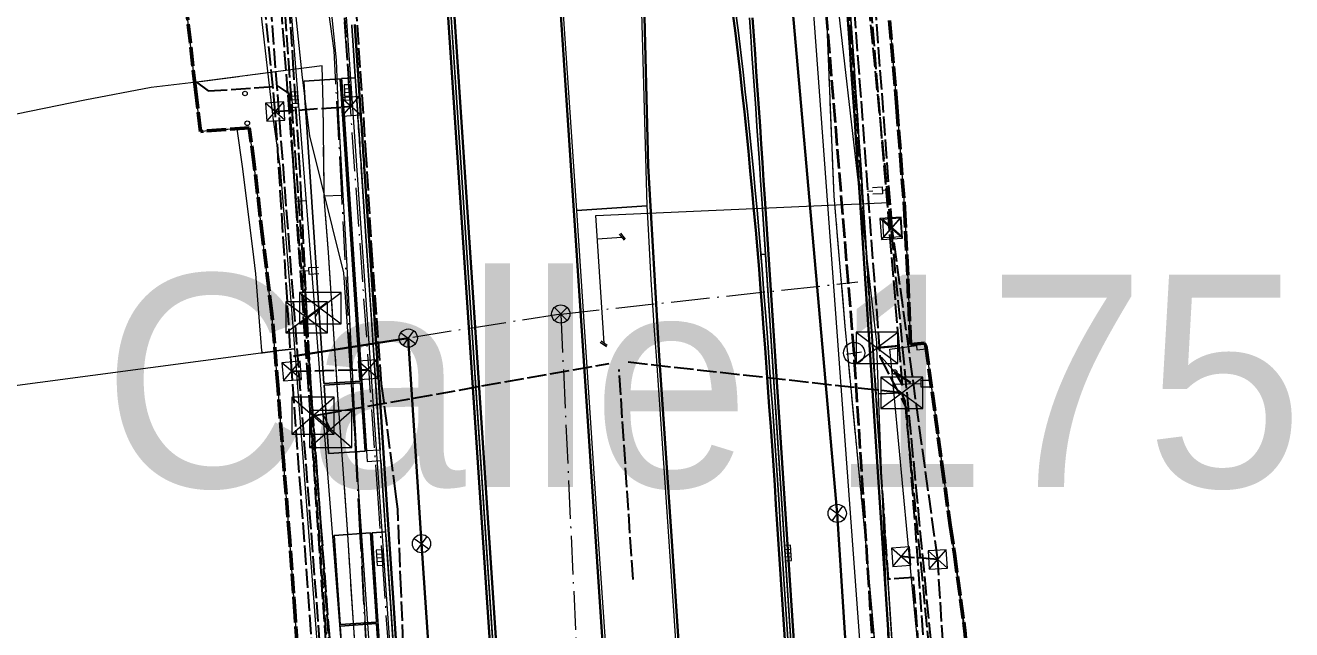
# Model space of a CAD drawing. Header units: metres. Extents: x 105014 to 106600, y 111320 to 118425.
# Drawn here: x 105847.7 to 105931.1, y 117543.6 to 117583.4 of the extents above; entities that cross this region are included whole.
import ezdxf
from ezdxf.enums import TextEntityAlignment as Align

# ---------------------------------------------------------------- set-up
doc = ezdxf.new("R2010")
doc.units = ezdxf.units.M
doc.linetypes.add('DASHDOT', pattern=[3.556, 2.54, -0.508, 0, -0.508])
doc.linetypes.add('DASHED', pattern=[1.524, 1.27, -0.254])
for name, color, linetype, lineweight in [('00-BASE-LIMITE', 7, 'DASHED', 50), ('00-BASE-UE', 42, 'DASHED', 25), ('10-PAV-CALZADA-BRT', 12, 'CONTINUOUS', 30), ('10-PAV-CALZADA-MIXTA', 8, 'CONTINUOUS', 30), ('10-PAV-CICLORUTA', 76, 'CONTINUOUS', 18), ('10-PAV-SARDINEL', 252, 'CONTINUOUS', 13), ('20-EP-ZONA-DURA', 253, 'CONTINUOUS', 13), ('20-EP-ZONA-VERDE', 84, 'CONTINUOUS', 13), ('30-RED-ENEL-NODOS', 11, 'CONTINUOUS', 13), ('30-RED-ENEL-PROY', 1, 'DASHED', 25), ('30-RED-ETB-CAMARA', 151, 'CONTINUOUS', 13), ('30-RED-ETB-EXIST', 145, 'CONTINUOUS', 13), ('30-RED-ETB-PROY', 5, 'DASHED', 25), ('30-RED-MOVISTAR-CAMARA', 141, 'CONTINUOUS', 13), ('30-RED-MOVISTAR-PROY', 4, 'DASHED', 25), ('30-RED-VANTI-EXIST', 52, 'CONTINUOUS', 13), ('30-RED-VANTI-PROY', 2, 'DASHED', 25), ('30-RED-VANTI-RETIRO', 8, 'DASHDOT', 13), ('35-RH-ACUE-DOMICILIARIA', 152, 'CONTINUOUS', 9), ('35-RH-ACUE-MENOR-EXIST', 151, 'CONTINUOUS', 13), ('35-RH-ACUE-MENOR-PROY', 5, 'DASHED', 25), ('35-RH-PLUV-COLECTOR', 96, 'CONTINUOUS', 30), ('35-RH-PLUV-NODOS', 94, 'CONTINUOUS', 13), ('35-RH-PLUV-RETIRO', 8, 'DASHDOT', 13), ('36-RH-SAN-COLECTOR-PROY', 6, 'DASHED', 35), ('36-RH-SAN-POZOS', 216, 'CONTINUOUS', 13), ('40-ROT-ESTACION', 1, 'CONTINUOUS', 25), ('60-PREDIAL-LOTE', 42, 'CONTINUOUS', 13)]:
    doc.layers.add(name, color=color, linetype=linetype, lineweight=lineweight)

# ---------------------------------------------------------------- blocks, each defined once
blk = doc.blocks.new('CAM_ETB_T_13')
for p, q in [((-1.375, -1.025), (1.375, 1.025)), ((-1.375, 1.025), (1.375, -1.025))]:
    blk.add_line(p, q)
blk.add_lwpolyline([(-1.375, -1.025), (1.375, -1.025), (1.375, 1.025), (-1.375, 1.025)], close=True)
blk = doc.blocks.new('CAM_ETB_T_14')
for p, q in [((-1.39, -1.22), (1.39, 1.22)), ((-1.39, 1.22), (1.39, -1.22))]:
    blk.add_line(p, q)
blk.add_lwpolyline([(-1.39, -1.22), (1.39, -1.22), (1.39, 1.22), (-1.39, 1.22)], close=True)
blk = doc.blocks.new('POSTE')
blk.add_circle((0, 0), 0.15)
blk = doc.blocks.new('CAJA_ENEL')
for p, q in [((-0.6, -0.6), (0.6, 0.6)), ((-0.6, 0.6), (0.6, -0.6))]:
    blk.add_line(p, q)
blk.add_lwpolyline([(-0.6, -0.6), (0.6, -0.6), (0.6, 0.6), (-0.6, 0.6)], close=True)
blk = doc.blocks.new('CAM_MOV_CS_276')
for p, q in [((-0.7, -0.7), (0.7, 0.7)), ((-0.7, 0.7), (0.7, -0.7))]:
    blk.add_line(p, q)
blk.add_lwpolyline([(-0.7, -0.7), (0.7, -0.7), (0.7, 0.7), (-0.7, 0.7)], close=True)
blk = doc.blocks.new('POZO_SAN')
for p, q in [((-0.5, 0), (0.5, 0)), ((0, -0.5), (0, 0.5))]:
    blk.add_line(p, q)
blk.add_circle((0, 0), 0.7)
blk = doc.blocks.new('SUMIDERO')
for p, q in [((-0.25, -0.2), (-0.25, 0.2)), ((0, -0.2), (0, 0.2)), ((0.25, -0.2), (0.25, 0.2))]:
    blk.add_line(p, q)
blk.add_lwpolyline([(-0.5, -0.2), (0.5, -0.2), (0.5, 0.2), (-0.5, 0.2)], close=True)
blk = doc.blocks.new('POZO_PLUV')
for p, q in [((-0.42, -0.42), (0.42, 0.42)), ((-0.42, 0.42), (0.42, -0.42))]:
    blk.add_line(p, q)
blk.add_circle((0, 0), 0.6)

msp = doc.modelspace()

# ---------------------------------------------------------------- linework, layer by layer
at = {"layer": '00-BASE-LIMITE'}
for points in [[(105865.8733, 117539.5441), (105865.5063, 117544.5311), (105865.1603, 117549.5187), (105864.7597, 117554.4993), (105864.3931, 117559.4693), (105863.9859, 117564.4173), (105863.3833, 117569.3363), (105862.8225, 117574.2447), (105862.4927, 117576.6847), (105859.2811, 117576.4521), (105858.9441, 117579.2321), (105858.0037, 117587.7827)], [(105904.6441, 117583.7621), (105905.1299, 117578.0757), (105905.3727, 117574.8583), (105905.6335, 117571.4003), (105905.7887, 117568.2609), (105906.0363, 117562.4095), (105906.9511, 117562.5121), (105907.0411, 117562.3301), (105908.1001, 117554.5159), (105908.6411, 117550.5251), (105908.9205, 117548.6571), (105909.6341, 117543.3631), (105909.6981, 117542.3861), (105909.7195, 117542.2317), (105909.0369, 117542.1365), (105912.8605, 117491.2627), (105913.3553, 117484.2497), (105914.5071, 117458.5561)]]:
    msp.add_lwpolyline(points, dxfattribs=at)
at = {"layer": '00-BASE-UE'}
for points in [[(105865.8733, 117539.5441), (105865.5063, 117544.5311), (105865.1603, 117549.5187), (105864.7597, 117554.4993), (105864.3931, 117559.4693), (105863.9859, 117564.4173), (105863.3833, 117569.3363), (105862.8225, 117574.2447), (105862.4927, 117576.6847), (105859.2811, 117576.4521), (105858.9441, 117579.2321), (105858.0037, 117587.7827)], [(105904.6441, 117583.7621), (105905.1299, 117578.0757), (105905.3727, 117574.8583), (105905.6335, 117571.4003), (105905.7887, 117568.2609), (105906.0363, 117562.4095), (105906.9511, 117562.5121), (105907.0411, 117562.3301), (105908.1001, 117554.5159), (105908.6411, 117550.5251), (105908.9205, 117548.6571), (105909.6341, 117543.3631), (105909.6981, 117542.3861), (105909.7195, 117542.2317), (105909.0369, 117542.1365), (105912.8605, 117491.2627), (105913.3553, 117484.2497), (105914.5071, 117458.5561)]]:
    msp.add_lwpolyline(points, dxfattribs=at)
at = {"layer": '10-PAV-CALZADA-BRT'}
for points in [[(105905.1241, 117329.6289), (105904.1029, 117342.0577), (105893.0977, 117507.61), (105890.2717, 117550.1217), (105890.1861, 117551.4089), (105890.1003, 117552.6957), (105890.0141, 117553.9819), (105889.9273, 117555.2675), (105889.8395, 117556.5523), (105889.7507, 117557.8345), (105889.6605, 117559.1177), (105889.5687, 117560.3999), (105889.4751, 117561.6815), (105888.7606, 117574.1956), (105888.4431, 117586.7261)], [(105911.4741, 117189.2018), (105890.3867, 117381.7125), (105890.3143, 117382.3755), (105890.2423, 117383.0382), (105888.2314, 117403.603), (105886.6443, 117424.2049), (105877.8369, 117556.2667), (105875.9939, 117583.9903)], [(105882.9785, 117584.4545), (105893.5419, 117425.5473), (105895.1807, 117404.3226), (105897.2725, 117383.1377), (105904.5071, 117317.0921), (105905.2214, 117308.7833), (105905.5469, 117300.4503), (105905.4831, 117292.1111), (105905.4192, 117283.7719), (105905.7447, 117275.4389), (105906.4589, 117267.1301), (105914.9533, 117189.5829), (105916.6047, 117177.2078), (105918.8371, 117164.9242), (105921.6455, 117152.7593)], [(105894.3331, 117584.2149), (105894.4959, 117582.9187), (105894.6527, 117581.6223), (105894.8037, 117580.3259), (105894.9495, 117579.0297), (105895.0899, 117577.7333), (105895.2255, 117576.4373), (105895.3563, 117575.1413), (105895.4825, 117573.8453), (105895.6047, 117572.5497), (105895.7227, 117571.2545), (105895.8369, 117569.9595), (105895.9477, 117568.6647), (105896.0551, 117567.3703), (105896.1593, 117566.0763), (105896.2607, 117564.7827), (105896.3597, 117563.4895), (105896.4561, 117562.1969), (105896.5505, 117560.9045), (105896.6429, 117559.6129), (105896.7337, 117558.3217), (105896.8231, 117557.0295), (105896.9113, 117555.7395), (105896.9985, 117554.4503), (105897.0849, 117553.1617), (105897.1707, 117551.8735), (105897.2563, 117550.5859), (105900.0885, 117507.9806)]]:
    msp.add_lwpolyline(points, dxfattribs=at)
at = {"layer": '10-PAV-CALZADA-MIXTA'}
for points in [[(105875.5457, 117584.6099), (105886.1051, 117426.2769), (105887.1478, 117412.2086), (105888.3981, 117398.1573), (105888.7381, 117394.6319), (105892.1176, 117359.5874), (105907.4615, 117200.4745), (105907.5158, 117199.9117), (105907.6165, 117198.8691), (105907.7719, 117197.2638), (105907.837, 117196.5939), (105907.9283, 117195.6584), (105908.0855, 117194.0531), (105908.1621, 117193.2764), (105908.2443, 117192.4481), (105908.4933, 117189.9595), (105909.0761, 117184.4347), (105909.5779, 117180.0187), (105910.2369, 117174.7261), (105910.8755, 117170.1035), (105911.6759, 117164.9269), (105912.4919, 117160.2355)], [(105918.4665, 117235.6525), (105896.4343, 117572.0341), (105896.3563, 117573.2251), (105896.2781, 117574.4161), (105896.1993, 117575.6071), (105896.1199, 117576.7979), (105896.0397, 117577.9887), (105895.9585, 117579.1795), (105895.8759, 117580.3703), (105895.7919, 117581.5609), (105895.7061, 117582.7513), (105895.6183, 117583.9417)], [(105901.8511, 117584.4067), (105901.9395, 117583.2057), (105902.0259, 117582.0057), (105902.1107, 117580.8065), (105902.1937, 117579.6085), (105902.2757, 117578.4087), (105902.3561, 117577.2133), (105902.4357, 117576.0191), (105902.5145, 117574.8259), (105902.5929, 117573.6337), (105902.6709, 117572.4427), (105908.8355, 117478.3238), (105909.4537, 117468.8855), (105910.3257, 117455.5724), (105911.9269, 117431.1261), (105912.5804, 117421.1473), (105913.4026, 117408.5933), (105915.2515, 117380.3655), (105916.0827, 117367.6759), (105916.7363, 117357.6973), (105917.8277, 117341.0329), (105918.4813, 117331.0543)], [(105872.3931, 117539.2701), (105871.9837, 117545.3963), (105871.5743, 117551.5223), (105871.1647, 117557.6483), (105870.7553, 117563.7745), (105870.3459, 117569.9005), (105870.0627, 117574.1359), (105870.0471, 117574.3693), (105870.0315, 117574.6027), (105870.0159, 117574.8361), (105870.0003, 117575.0695), (105869.9847, 117575.3029), (105869.9691, 117575.5363), (105869.9535, 117575.7695), (105869.9379, 117576.0029), (105869.9223, 117576.2363), (105869.9067, 117576.4697), (105869.8911, 117576.7031), (105869.8755, 117576.9365), (105869.8599, 117577.1699), (105869.8443, 117577.4031), (105869.8287, 117577.6365), (105869.8237, 117577.7131), (105869.8193, 117577.7779), (105869.8151, 117577.8429), (105869.8107, 117577.9077), (105869.8063, 117577.9725), (105869.8021, 117578.0373), (105869.7977, 117578.1021), (105869.7935, 117578.1669), (105869.7891, 117578.2317), (105869.7849, 117578.2967), (105869.7805, 117578.3615), (105869.7761, 117578.4263), (105869.7719, 117578.4911), (105869.7675, 117578.5559), (105869.7633, 117578.6207), (105869.7589, 117578.6855), (105869.7547, 117578.7505), (105869.7503, 117578.8153), (105869.7459, 117578.8801), (105869.7417, 117578.9449), (105869.7373, 117579.0099), (105869.7331, 117579.0747), (105869.7287, 117579.1395), (105869.7243, 117579.2043), (105869.7201, 117579.2691), (105869.7157, 117579.3339), (105869.7115, 117579.3987), (105869.7071, 117579.4637), (105869.7029, 117579.5285), (105869.6985, 117579.5933), (105869.6941, 117579.6581), (105869.6899, 117579.7231), (105869.6855, 117579.7879), (105869.6813, 117579.8527), (105869.6769, 117579.9175), (105869.6725, 117579.9823), (105869.6683, 117580.0471), (105869.6639, 117580.1119), (105869.6595, 117580.1769), (105869.6553, 117580.2417), (105869.6509, 117580.3065), (105869.6465, 117580.3713), (105869.6423, 117580.4363), (105869.6379, 117580.5011), (105869.6337, 117580.5659), (105869.6293, 117580.6307), (105869.6249, 117580.6955), (105869.6207, 117580.7603), (105869.6163, 117580.8251), (105869.6121, 117580.8901), (105869.6077, 117580.9549), (105869.6033, 117581.0197), (105869.5991, 117581.0845), (105869.5947, 117581.1495), (105869.5903, 117581.2143), (105869.5861, 117581.2791), (105869.5817, 117581.3439), (105869.5775, 117581.4087), (105869.5731, 117581.4735), (105869.5687, 117581.5385), (105869.5645, 117581.6033), (105869.5601, 117581.6681), (105869.5557, 117581.7329), (105869.5515, 117581.7977), (105869.5471, 117581.8625), (105869.5427, 117581.9275), (105869.5385, 117581.9923), (105869.5341, 117582.0571), (105869.5297, 117582.1219), (105869.5255, 117582.1869), (105869.5211, 117582.2517), (105869.5167, 117582.3165), (105869.5125, 117582.3813), (105869.5081, 117582.4461), (105869.5037, 117582.5109), (105869.4995, 117582.5759), (105869.4951, 117582.6407), (105869.4907, 117582.7055), (105869.4865, 117582.7703), (105869.4821, 117582.8351), (105869.4777, 117582.9001), (105869.4735, 117582.9649), (105869.4691, 117583.0297), (105869.4647, 117583.0945), (105869.4605, 117583.1595), (105869.4561, 117583.2243), (105869.4517, 117583.2891), (105869.4475, 117583.3539), (105869.4431, 117583.4187), (105869.4387, 117583.4837)]]:
    msp.add_lwpolyline(points, dxfattribs=at)
at = {"layer": '10-PAV-CICLORUTA'}
for points in [[(105868.4845, 117579.7639), (105868.4897, 117579.6833), (105868.4951, 117579.6025), (105868.5005, 117579.5219), (105868.5059, 117579.4413), (105868.5113, 117579.3605), (105868.5167, 117579.2799), (105868.5221, 117579.1993), (105868.5275, 117579.1185), (105868.5329, 117579.0379), (105868.5381, 117578.9573), (105868.5435, 117578.8765), (105868.5489, 117578.7959), (105868.5543, 117578.7153), (105868.5597, 117578.6345), (105868.5651, 117578.5539), (105868.5705, 117578.4733), (105868.5757, 117578.3925), (105868.5811, 117578.3119), (105868.5865, 117578.2313), (105868.5919, 117578.1505), (105868.5973, 117578.0699), (105868.6027, 117577.9893), (105868.6081, 117577.9085), (105868.6133, 117577.8279), (105868.6187, 117577.7473), (105868.6241, 117577.6665), (105868.6295, 117577.5859), (105869.1141, 117570.3359), (105869.6893, 117561.7303), (105869.8049, 117560.0005), (105867.4103, 117559.8405), (105866.5211, 117573.1415), (105866.1059, 117579.3559), (105866.1007, 117579.4323), (105866.0955, 117579.5111), (105866.0901, 117579.5923), (105866.0845, 117579.6761), (105866.0789, 117579.7621), (105868.4739, 117579.9217), (105868.4845, 117579.7639)], [(105870.1123, 117555.4005), (105867.7179, 117555.2387), (105867.6885, 117555.6769), (105867.4169, 117559.7407), (105869.8115, 117559.9007), (105870.1123, 117555.4005)], [(105870.5183, 117549.3261), (105870.8397, 117544.5191), (105870.8653, 117544.1359), (105868.4705, 117543.9759), (105868.1239, 117549.1643), (105868.0779, 117549.8507), (105870.4725, 117550.0125), (105870.5183, 117549.3261)], [(105871.4149, 117535.9133), (105871.9901, 117527.3077), (105872.5653, 117518.7021), (105873.1405, 117510.0965), (105873.7157, 117501.4909), (105874.2909, 117492.8853), (105874.8661, 117484.2797), (105875.4413, 117475.6741), (105875.7651, 117470.8283), (105875.8075, 117470.1945), (105875.8271, 117469.9013), (105873.4323, 117469.7413), (105872.3577, 117485.8187), (105871.1905, 117503.2833), (105870.0231, 117520.7479), (105868.8559, 117538.2125), (105868.4773, 117543.8761), (105870.8719, 117544.0361), (105871.4149, 117535.9133)]]:
    msp.add_lwpolyline(points, close=True, dxfattribs=at)
at = {"layer": '10-PAV-SARDINEL'}
for points in [[(105907.4615, 117200.4745), (105892.1176, 117359.5874), (105888.7381, 117394.6319), (105888.3981, 117398.1573), (105888.1553, 117400.7107), (105887.9194, 117403.2647), (105887.6904, 117405.8194), (105887.4682, 117408.3746), (105887.2528, 117410.9305), (105887.0444, 117413.4869), (105886.8428, 117416.0439), (105886.6481, 117418.6014), (105886.4602, 117421.1594), (105886.2792, 117423.7179), (105886.1051, 117426.2769), (105875.5457, 117584.6099)], [(105875.7453, 117584.6233), (105886.3047, 117426.2904), (105886.4788, 117423.7318), (105886.6597, 117421.1738), (105886.8475, 117418.6163), (105887.0422, 117416.0594), (105887.2438, 117413.5029), (105887.4522, 117410.947), (105887.6675, 117408.3917), (105887.8896, 117405.837), (105888.1186, 117403.2829), (105888.3545, 117400.7294), (105888.5972, 117398.1764), (105888.9372, 117394.6511), (105892.3167, 117359.6066), (105907.6606, 117200.4937)], [(105911.2753, 117189.18), (105890.1879, 117381.6908), (105888.9372, 117394.6511), (105888.5972, 117398.1764), (105888.3545, 117400.7294), (105888.1186, 117403.2829), (105887.8896, 117405.837), (105887.6675, 117408.3917), (105887.4522, 117410.947), (105887.2438, 117413.5029), (105887.0422, 117416.0594), (105886.8475, 117418.6163), (105886.6597, 117421.1738), (105886.4788, 117423.7318), (105886.3107, 117426.2019), (105886.3048, 117426.2904), (105877.6373, 117556.2534), (105875.7943, 117583.977)], [(105875.9939, 117583.9903), (105877.8369, 117556.2667), (105886.6443, 117424.2049), (105886.8195, 117421.6279), (105887.0013, 117419.0514), (105887.1897, 117416.4754), (105887.3848, 117413.8999), (105887.5865, 117411.3249), (105887.7948, 117408.7504), (105888.0098, 117406.1764), (105888.2314, 117403.603), (105888.4596, 117401.0302), (105888.6944, 117398.458), (105888.9358, 117395.8864), (105889.1839, 117393.3154), (105889.4386, 117390.7451), (105889.6999, 117388.1755), (105889.9678, 117385.6065), (105890.2423, 117383.0382), (105890.3143, 117382.3755), (105890.3867, 117381.7125), (105911.4741, 117189.2018)], [(105900.0885, 117507.9806), (105897.2563, 117550.5859), (105897.1707, 117551.8735), (105897.0849, 117553.1617), (105896.9985, 117554.4503), (105896.9113, 117555.7395), (105896.8231, 117557.0295), (105896.7337, 117558.3217), (105896.6429, 117559.6129), (105896.5505, 117560.9045), (105896.4561, 117562.1969), (105896.3597, 117563.4895), (105896.2607, 117564.7827), (105896.1593, 117566.0763), (105896.0551, 117567.3703), (105895.9477, 117568.6647), (105895.8369, 117569.9595), (105895.7227, 117571.2545), (105895.6047, 117572.5497), (105895.4825, 117573.8453), (105895.3563, 117575.1413), (105895.2255, 117576.4373), (105895.0899, 117577.7333), (105894.9495, 117579.0297), (105894.8037, 117580.3259), (105894.6527, 117581.6223), (105894.4959, 117582.9187), (105894.3331, 117584.2149)], [(105894.5315, 117584.2403), (105894.6944, 117582.9432), (105894.8514, 117581.6459), (105895.0024, 117580.3487), (105895.1483, 117579.0517), (105895.2888, 117577.7545), (105895.4245, 117576.4578), (105895.5554, 117575.1611), (105895.6816, 117573.8644), (105895.8039, 117572.5682), (105895.9219, 117571.2724), (105896.0362, 117569.9769), (105896.147, 117568.6815), (105896.2545, 117567.3866), (105896.3587, 117566.0922), (105896.4601, 117564.7982), (105896.5591, 117563.5046), (105896.6556, 117562.2117), (105896.75, 117560.919), (105896.8424, 117559.6271), (105896.9332, 117558.3356), (105897.0226, 117557.0432), (105897.1108, 117555.7531), (105897.1981, 117554.4638), (105897.2845, 117553.1751), (105897.3703, 117551.8868), (105897.4559, 117550.5992), (105900.2881, 117507.9939)], [(105918.2669, 117235.6394), (105896.2347, 117572.021), (105896.1567, 117573.212), (105896.0785, 117574.403), (105895.9997, 117575.5939), (105895.9204, 117576.7846), (105895.8402, 117577.9752), (105895.759, 117579.1658), (105895.6764, 117580.3564), (105895.5924, 117581.5467), (105895.5066, 117582.7368), (105895.4189, 117583.9269)], [(105895.6183, 117583.9417), (105895.7061, 117582.7513), (105895.7919, 117581.5609), (105895.8759, 117580.3703), (105895.9585, 117579.1795), (105896.0397, 117577.9887), (105896.1199, 117576.7979), (105896.1993, 117575.6071), (105896.2781, 117574.4161), (105896.3563, 117573.2251), (105896.4343, 117572.0341), (105918.4665, 117235.6525)], [(105918.4813, 117331.0543), (105917.8277, 117341.0329), (105916.7363, 117357.6973), (105916.0827, 117367.6759), (105915.2515, 117380.3655), (105913.4026, 117408.5933), (105912.5804, 117421.1473), (105911.9269, 117431.1261), (105910.3257, 117455.5724), (105909.4537, 117468.8855), (105908.8355, 117478.3238), (105902.6709, 117572.4427), (105902.5929, 117573.6337), (105902.5145, 117574.8259), (105902.4357, 117576.0191), (105902.3561, 117577.2133), (105902.2757, 117578.4087), (105902.1937, 117579.6085), (105902.1107, 117580.8065), (105902.0259, 117582.0057), (105901.9395, 117583.2057), (105901.8511, 117584.4067)], [(105902.0506, 117584.4216), (105902.139, 117583.2203), (105902.2254, 117582.02), (105902.3102, 117580.8205), (105902.3932, 117579.6222), (105902.4752, 117578.4222), (105902.5557, 117577.2267), (105902.6353, 117576.0324), (105902.7141, 117574.8391), (105902.7925, 117573.6468), (105902.8705, 117572.4558), (105909.0351, 117478.3369), (105909.6533, 117468.8986), (105910.5253, 117455.5855), (105912.1265, 117431.1392), (105912.78, 117421.1604), (105913.6022, 117408.6064), (105915.4511, 117380.3786), (105916.2823, 117367.689), (105916.9359, 117357.7104), (105918.0273, 117341.046), (105918.6809, 117331.0674)], [(105872.1935, 117539.2568), (105871.7841, 117545.383), (105871.3747, 117551.509), (105870.9651, 117557.635), (105870.5557, 117563.7612), (105870.1463, 117569.8872), (105869.8631, 117574.1226), (105869.8475, 117574.356), (105869.8319, 117574.5894), (105869.8163, 117574.8228), (105869.8007, 117575.0562), (105869.7851, 117575.2896), (105869.7695, 117575.523), (105869.7539, 117575.7562), (105869.7383, 117575.9896), (105869.7227, 117576.223), (105869.7071, 117576.4564), (105869.6915, 117576.6898), (105869.6759, 117576.9232), (105869.6603, 117577.1566), (105869.6447, 117577.3898), (105869.6291, 117577.6234), (105869.6242, 117577.6999), (105869.6198, 117577.7647), (105869.6156, 117577.8297), (105869.6112, 117577.8942), (105869.6068, 117577.9593), (105869.6026, 117578.0241), (105869.5982, 117578.0889), (105869.594, 117578.1537), (105869.5896, 117578.2185), (105869.5854, 117578.2835), (105869.581, 117578.348), (105869.5766, 117578.4131), (105869.5724, 117578.4779), (105869.568, 117578.5427), (105869.5638, 117578.6075), (105869.5594, 117578.6723), (105869.5552, 117578.7373), (105869.5508, 117578.8018), (105869.5464, 117578.8669), (105869.5422, 117578.9317), (105869.5378, 117578.9967), (105869.5336, 117579.0615), (105869.5292, 117579.126), (105869.5248, 117579.1911), (105869.5206, 117579.2559), (105869.5162, 117579.3207), (105869.512, 117579.3855), (105869.5076, 117579.4505), (105869.5034, 117579.5153), (105869.499, 117579.5798), (105869.4946, 117579.6449), (105869.4904, 117579.7099), (105869.486, 117579.7747), (105869.4818, 117579.8395), (105869.4774, 117579.904), (105869.473, 117579.9691), (105869.4688, 117580.0339), (105869.4644, 117580.0984), (105869.46, 117580.1637), (105869.4558, 117580.2285), (105869.4514, 117580.293), (105869.447, 117580.3581), (105869.4428, 117580.4231), (105869.4384, 117580.4879), (105869.4342, 117580.5527), (105869.4298, 117580.6172), (105869.4254, 117580.6823), (105869.4212, 117580.7471), (105869.4168, 117580.8119), (105869.4126, 117580.8769), (105869.4082, 117580.9414), (105869.4038, 117581.0065), (105869.3996, 117581.0713), (105869.3952, 117581.136), (105869.3908, 117581.2011), (105869.3866, 117581.2659), (105869.3822, 117581.3307), (105869.378, 117581.3955), (105869.3736, 117581.46), (105869.3692, 117581.5253), (105869.365, 117581.5901), (105869.3606, 117581.6546), (105869.3562, 117581.7197), (105869.352, 117581.7845), (105869.3476, 117581.849), (105869.3432, 117581.9143), (105869.339, 117581.9791), (105869.3346, 117582.0436), (105869.3302, 117582.1087), (105869.326, 117582.1737), (105869.3216, 117582.2382), (105869.3172, 117582.3033), (105869.313, 117582.3681), (105869.3086, 117582.4326), (105869.3042, 117582.4977), (105869.3, 117582.5627), (105869.2956, 117582.6272), (105869.2912, 117582.6923), (105869.287, 117582.7571), (105869.2826, 117582.8216), (105869.2782, 117582.8869), (105869.274, 117582.9517), (105869.2696, 117583.0162), (105869.2652, 117583.0813), (105869.261, 117583.1463), (105869.2566, 117583.2108), (105869.2522, 117583.2759), (105869.248, 117583.3407), (105869.2436, 117583.4052), (105869.2392, 117583.4702)], [(105869.4387, 117583.4837), (105869.4431, 117583.4187), (105869.4475, 117583.3539), (105869.4517, 117583.2891), (105869.4561, 117583.2243), (105869.4605, 117583.1595), (105869.4647, 117583.0945), (105869.4691, 117583.0297), (105869.4735, 117582.9649), (105869.4777, 117582.9001), (105869.4821, 117582.8351), (105869.4865, 117582.7703), (105869.4907, 117582.7055), (105869.4951, 117582.6407), (105869.4995, 117582.5759), (105869.5037, 117582.5109), (105869.5081, 117582.4461), (105869.5125, 117582.3813), (105869.5167, 117582.3165), (105869.5211, 117582.2517), (105869.5255, 117582.1869), (105869.5297, 117582.1219), (105869.5341, 117582.0571), (105869.5385, 117581.9923), (105869.5427, 117581.9275), (105869.5471, 117581.8625), (105869.5515, 117581.7977), (105869.5557, 117581.7329), (105869.5601, 117581.6681), (105869.5645, 117581.6033), (105869.5687, 117581.5385), (105869.5731, 117581.4735), (105869.5775, 117581.4087), (105869.5817, 117581.3439), (105869.5861, 117581.2791), (105869.5903, 117581.2143), (105869.5947, 117581.1495), (105869.5991, 117581.0845), (105869.6033, 117581.0197), (105869.6077, 117580.9549), (105869.6121, 117580.8901), (105869.6163, 117580.8251), (105869.6207, 117580.7603), (105869.6249, 117580.6955), (105869.6293, 117580.6307), (105869.6337, 117580.5659), (105869.6379, 117580.5011), (105869.6423, 117580.4363), (105869.6465, 117580.3713), (105869.6509, 117580.3065), (105869.6553, 117580.2417), (105869.6595, 117580.1769), (105869.6639, 117580.1119), (105869.6683, 117580.0471), (105869.6725, 117579.9823), (105869.6769, 117579.9175), (105869.6813, 117579.8527), (105869.6855, 117579.7879), (105869.6899, 117579.7231), (105869.6941, 117579.6581), (105869.6985, 117579.5933), (105869.7029, 117579.5285), (105869.7071, 117579.4637), (105869.7115, 117579.3987), (105869.7157, 117579.3339), (105869.7201, 117579.2691), (105869.7243, 117579.2043), (105869.7287, 117579.1395), (105869.7331, 117579.0747), (105869.7373, 117579.0099), (105869.7417, 117578.9449), (105869.7459, 117578.8801), (105869.7503, 117578.8153), (105869.7547, 117578.7505), (105869.7589, 117578.6855), (105869.7633, 117578.6207), (105869.7675, 117578.5559), (105869.7719, 117578.4911), (105869.7761, 117578.4263), (105869.7805, 117578.3615), (105869.7849, 117578.2967), (105869.7891, 117578.2317), (105869.7935, 117578.1669), (105869.7977, 117578.1021), (105869.8021, 117578.0373), (105869.8063, 117577.9725), (105869.8107, 117577.9077), (105869.8151, 117577.8429), (105869.8193, 117577.7779), (105869.8237, 117577.7131), (105869.8287, 117577.6365), (105869.8443, 117577.4031), (105869.8599, 117577.1699), (105869.8755, 117576.9365), (105869.8911, 117576.7031), (105869.9067, 117576.4697), (105869.9223, 117576.2363), (105869.9379, 117576.0029), (105869.9535, 117575.7695), (105869.9691, 117575.5363), (105869.9847, 117575.3029), (105870.0003, 117575.0695), (105870.0159, 117574.8361), (105870.0315, 117574.6027), (105870.0471, 117574.3693), (105870.0627, 117574.1359), (105870.3459, 117569.9005), (105870.7553, 117563.7745), (105871.1647, 117557.6483), (105871.5743, 117551.5223), (105871.9837, 117545.3963), (105872.3931, 117539.2701)]]:
    msp.add_lwpolyline(points, dxfattribs=at)
at = {"layer": '20-EP-ZONA-DURA'}
for points in [[(105865.8733, 117539.5441), (105865.5063, 117544.5311), (105865.1603, 117549.5187), (105864.7597, 117554.4993), (105864.3931, 117559.4693), (105863.9859, 117564.4173), (105863.3833, 117569.3363), (105862.8225, 117574.2447), (105862.4927, 117576.6847), (105859.2811, 117576.4521), (105858.9441, 117579.2321), (105858.0037, 117587.7827)], [(105904.8403, 117542.3815), (105902.8705, 117572.4558), (105902.7925, 117573.6468), (105902.7141, 117574.8391), (105902.6353, 117576.0324), (105902.5557, 117577.2267), (105902.4752, 117578.4222), (105902.3932, 117579.6222), (105902.3102, 117580.8205), (105902.2254, 117582.02), (105902.139, 117583.2203), (105902.0506, 117584.4216)], [(105904.6441, 117583.7621), (105905.1299, 117578.0757), (105905.3727, 117574.8583), (105905.6335, 117571.4003), (105905.7887, 117568.2609), (105906.0363, 117562.4095), (105906.9511, 117562.5121), (105907.0411, 117562.3301), (105908.1001, 117554.5159), (105908.6411, 117550.5251), (105908.9205, 117548.6571), (105909.6341, 117543.3631)], [(105869.2392, 117583.4702), (105869.2436, 117583.4052), (105869.248, 117583.3407), (105869.2522, 117583.2759), (105869.2566, 117583.2108), (105869.261, 117583.1463), (105869.2652, 117583.0813), (105869.2696, 117583.0162), (105869.274, 117582.9517), (105869.2782, 117582.8869), (105869.2826, 117582.8216), (105869.287, 117582.7571), (105869.2912, 117582.6923), (105869.2956, 117582.6272), (105869.3, 117582.5627), (105869.3042, 117582.4977), (105869.3086, 117582.4326), (105869.313, 117582.3681), (105869.3172, 117582.3033), (105869.3216, 117582.2382), (105869.326, 117582.1737), (105869.3302, 117582.1087), (105869.3346, 117582.0436), (105869.339, 117581.9791), (105869.3432, 117581.9143), (105869.3476, 117581.849), (105869.352, 117581.7845), (105869.3562, 117581.7197), (105869.3606, 117581.6546), (105869.365, 117581.5901), (105869.3692, 117581.5253), (105869.3736, 117581.46), (105869.378, 117581.3955), (105869.3822, 117581.3307), (105869.3866, 117581.2659), (105869.3908, 117581.2011), (105869.3952, 117581.136), (105869.3996, 117581.0713), (105869.4038, 117581.0065), (105869.4082, 117580.9414), (105869.4126, 117580.8769), (105869.4168, 117580.8119), (105869.4212, 117580.7471), (105869.4254, 117580.6823), (105869.4298, 117580.6172), (105869.4342, 117580.5527), (105869.4384, 117580.4879), (105869.4428, 117580.4231), (105869.447, 117580.3581), (105869.4514, 117580.293), (105869.4558, 117580.2285), (105869.46, 117580.1637), (105869.4644, 117580.0984), (105869.4688, 117580.0339), (105869.4717, 117579.9883), (105868.5737, 117579.9283), (105868.5843, 117579.7705), (105868.5895, 117579.6899), (105868.5949, 117579.6091), (105868.6003, 117579.5285), (105868.6057, 117579.4479), (105868.6111, 117579.3673), (105868.6165, 117579.2865), (105868.6219, 117579.2059), (105868.6271, 117579.1253), (105868.6325, 117579.0445), (105868.6379, 117578.9639), (105868.6433, 117578.8833), (105868.6487, 117578.8025), (105868.6541, 117578.7219), (105868.6595, 117578.6413), (105868.6647, 117578.5605), (105868.6701, 117578.4799), (105868.6755, 117578.3993), (105868.6809, 117578.3185), (105868.6863, 117578.2379), (105868.6917, 117578.1573), (105868.6971, 117578.0765), (105868.7023, 117577.9959), (105868.7077, 117577.9153), (105868.7131, 117577.8345), (105868.7185, 117577.7539), (105868.7239, 117577.6733), (105868.7293, 117577.5925), (105869.2139, 117570.3425), (105869.7891, 117561.7369), (105870.2121, 117555.4073), (105870.2579, 117554.7209), (105871.1559, 117554.7815), (105871.3747, 117551.509), (105871.4701, 117550.0801), (105870.5723, 117550.0193), (105870.6181, 117549.3329), (105870.9395, 117544.5257), (105871.5147, 117535.9201)]]:
    msp.add_lwpolyline(points, dxfattribs=at)
for points in [[(105866.1059, 117579.3559), (105866.5211, 117573.1415), (105867.4103, 117559.8405), (105869.8049, 117560.0005), (105869.6893, 117561.7303), (105869.1141, 117570.3359), (105868.6295, 117577.5859), (105868.6241, 117577.6665), (105868.6187, 117577.7473), (105868.6133, 117577.8279), (105868.6081, 117577.9085), (105868.6027, 117577.9893), (105868.5973, 117578.0699), (105868.5919, 117578.1505), (105868.5865, 117578.2313), (105868.5811, 117578.3119), (105868.5757, 117578.3925), (105868.5705, 117578.4733), (105868.5651, 117578.5539), (105868.5597, 117578.6345), (105868.5543, 117578.7153), (105868.5489, 117578.7959), (105868.5435, 117578.8765), (105868.5381, 117578.9573), (105868.5329, 117579.0379), (105868.5275, 117579.1185), (105868.5221, 117579.1993), (105868.5167, 117579.2799), (105868.5113, 117579.3605), (105868.5059, 117579.4413), (105868.5005, 117579.5219), (105868.4951, 117579.6025), (105868.4897, 117579.6833), (105868.4845, 117579.7639), (105868.4739, 117579.9217), (105866.0789, 117579.7621), (105866.0845, 117579.6761), (105866.0901, 117579.5923), (105866.0955, 117579.5111), (105866.1007, 117579.4323), (105866.1059, 117579.3559)], [(105884.0574, 117571.2404), (105888.6786, 117571.5486), (105888.755, 117570.0115), (105888.845, 117568.3417), (105888.9421, 117566.6724), (105889.0462, 117565.0034), (105889.1574, 117563.335), (105889.2756, 117561.6672), (105889.3692, 117560.3855), (105889.461, 117559.1036), (105889.5512, 117557.8206), (105889.64, 117556.5386), (105889.7278, 117555.254), (105889.8146, 117553.9685), (105889.9007, 117552.6824), (105889.9865, 117551.3956), (105890.0721, 117550.1084), (105890.7032, 117540.6137), (105886.1137, 117540.3066), (105885.5179, 117549.2688), (105884.0574, 117571.2404)], [(105896.4741, 117568.3667), (105909.8176, 117364.6403), (105900.2881, 117507.9939), (105897.4559, 117550.5992), (105897.3703, 117551.8868), (105897.2845, 117553.1751), (105897.1981, 117554.4638), (105897.1108, 117555.7531), (105897.0226, 117557.0432), (105896.9332, 117558.3356), (105896.8424, 117559.6271), (105896.75, 117560.919), (105896.6556, 117562.2117), (105896.5591, 117563.5046), (105896.4601, 117564.7982), (105896.3587, 117566.0922), (105896.2545, 117567.3866), (105896.1747, 117568.3471), (105896.4741, 117568.3667)], [(105869.8115, 117559.9007), (105867.4169, 117559.7407), (105867.6885, 117555.6769), (105867.7179, 117555.2387), (105870.1123, 117555.4005), (105869.8115, 117559.9007)], [(105868.1239, 117549.1643), (105868.4705, 117543.9759), (105870.8653, 117544.1359), (105870.8397, 117544.5191), (105870.5183, 117549.3261), (105870.4725, 117550.0125), (105868.0779, 117549.8507), (105868.1239, 117549.1643)], [(105870.8719, 117544.0361), (105868.4773, 117543.8761), (105868.8559, 117538.2125), (105870.0231, 117520.7479), (105871.1905, 117503.2833), (105872.3577, 117485.8187), (105873.4323, 117469.7413), (105875.8271, 117469.9013), (105875.8075, 117470.1945), (105875.7651, 117470.8283), (105875.4413, 117475.6741), (105874.8661, 117484.2797), (105874.2909, 117492.8853), (105873.7157, 117501.4909), (105873.1405, 117510.0965), (105872.5653, 117518.7021), (105871.9901, 117527.3077), (105871.4149, 117535.9133), (105870.8719, 117544.0361)]]:
    msp.add_lwpolyline(points, close=True, dxfattribs=at)
at = {"layer": '20-EP-ZONA-VERDE'}
for points in [[(105888.2431, 117586.7243), (105888.6783, 117571.5487), (105884.0543, 117571.2403), (105883.1689, 117584.5143)], [(105895.4189, 117583.9267), (105895.5065, 117582.7367), (105895.5923, 117581.5467), (105895.6763, 117580.3563), (105895.7589, 117579.1659), (105895.8401, 117577.9753), (105895.9203, 117576.7847), (105895.9997, 117575.5939), (105896.0785, 117574.4029), (105896.1567, 117573.2121), (105896.2347, 117572.0211), (105896.4741, 117568.3667), (105896.1747, 117568.3471), (105896.1469, 117568.6815), (105896.0361, 117569.9767), (105895.9219, 117571.2723), (105895.8039, 117572.5683), (105895.6817, 117573.8645), (105895.5553, 117575.1609), (105895.4245, 117576.4577), (105895.2889, 117577.7545), (105895.1483, 117579.0517), (105895.0025, 117580.3487), (105894.8513, 117581.6459), (105894.6943, 117582.9431), (105894.5315, 117584.2403)], [(105871.5147, 117535.9201), (105870.6181, 117549.3329), (105870.5723, 117550.0193), (105871.4701, 117550.0801), (105871.5161, 117549.3935), (105871.5161, 117549.3935), (105872.1097, 117540.5131)]]:
    msp.add_lwpolyline(points, dxfattribs=at)
msp.add_lwpolyline([(105869.4817, 117579.8369), (105869.4923, 117579.6799), (105869.5027, 117579.5229), (105869.5131, 117579.3661), (105869.5237, 117579.2091), (105869.5341, 117579.0521), (105869.5445, 117578.8951), (105869.5549, 117578.7383), (105869.5655, 117578.5813), (105869.5759, 117578.4245), (105869.5863, 117578.2675), (105869.5967, 117578.1105), (105869.6073, 117577.9537), (105869.6177, 117577.7967), (105869.6281, 117577.6397), (105869.6469, 117577.3577), (105869.6659, 117577.0753), (105869.6847, 117576.7929), (105869.7037, 117576.5105), (105869.7225, 117576.2281), (105869.7413, 117575.9455), (105869.7603, 117575.6631), (105869.7791, 117575.3807), (105869.7979, 117575.0981), (105869.8169, 117574.8157), (105869.8357, 117574.5333), (105869.8547, 117574.2509), (105870.0153, 117571.8469), (105870.5389, 117564.0135), (105871.1101, 117555.4681), (105870.2121, 117555.4073), (105869.2139, 117570.3425), (105868.7293, 117577.5925), (105868.7239, 117577.6733), (105868.7185, 117577.7539), (105868.7131, 117577.8345), (105868.7077, 117577.9153), (105868.7023, 117577.9959), (105868.6971, 117578.0765), (105868.6917, 117578.1573), (105868.6863, 117578.2379), (105868.6809, 117578.3185), (105868.6755, 117578.3993), (105868.6701, 117578.4799), (105868.6647, 117578.5605), (105868.6595, 117578.6413), (105868.6541, 117578.7219), (105868.6487, 117578.8025), (105868.6433, 117578.8833), (105868.6379, 117578.9639), (105868.6325, 117579.0445), (105868.6271, 117579.1253), (105868.6219, 117579.2059), (105868.6165, 117579.2865), (105868.6111, 117579.3673), (105868.6057, 117579.4479), (105868.6003, 117579.5285), (105868.5949, 117579.6091), (105868.5895, 117579.6899), (105868.5843, 117579.7705), (105868.5737, 117579.9283), (105869.4717, 117579.9883), (105869.4817, 117579.8369)], close=True, dxfattribs=at)
at = {"layer": '30-RED-ENEL-PROY'}
for points in [[(105864.2059, 117577.7551), (105861.0493, 117609.7659)], [(105904.8187, 117570.0997), (105903.2263, 117591.3059)], [(105869.1719, 117578.1063), (105868.3665, 117590.0513)], [(105864.2059, 117577.7551), (105869.1719, 117578.1063)], [(105865.2877, 117560.6687), (105864.2059, 117577.7551)], [(105907.8207, 117548.2591), (105904.8187, 117570.0997)], [(105865.2877, 117560.6687), (105870.3093, 117560.7573)], [(105867.8207, 117526.6315), (105865.2877, 117560.6687)], [(105907.8207, 117548.2591), (105905.4153, 117548.4493)], [(105909.4129, 117522.8841), (105907.8207, 117548.2591)]]:
    msp.add_lwpolyline(points, dxfattribs=at)
at = {"layer": '30-RED-ETB-EXIST'}
for points in [[(105867.163, 117564.815), (105866.85, 117564.26), (105863.336, 117608.773)], [(105903.818, 117562.2), (105903.813, 117562.559), (105899.97, 117596.021), (105899.892, 117596.468)], [(105867.845, 117556.845), (105867.361, 117557.78), (105866.85, 117564.26), (105867.163, 117564.815)], [(105905.459, 117559.24), (105903.932, 117559.181), (105903.835, 117561.686), (105903.818, 117562.2)], [(105904.988, 117560.605), (105904.129, 117561.588), (105904.988, 117560.605)], [(105905.056, 117530.094), (105903.932, 117559.181), (105905.459, 117559.24)], [(105870.406, 117518.474), (105870.462, 117518.495), (105867.361, 117557.78), (105867.845, 117556.845)]]:
    msp.add_lwpolyline(points, dxfattribs=at)
at = {"layer": '30-RED-ETB-PROY'}
for points in [[(105866.275, 117564.215), (105866.251, 117564.811), (105863.162, 117607.975), (105863.336, 117608.773)], [(105903.818, 117562.2), (105905.282, 117562.321), (105902.442, 117596.679), (105899.892, 117596.468)], [(105866.684, 117557.726), (105866.635, 117558.337), (105866.32, 117563.692), (105866.275, 117564.215)], [(105904.988, 117560.605), (105905.495, 117559.747), (105905.282, 117562.321), (105903.818, 117562.2)], [(105887.444, 117561.268), (105904.873, 117559.32), (105905.459, 117559.24)], [(105866.684, 117557.726), (105867.303, 117557.836), (105886.191, 117561.163)], [(105887.76, 117546.95), (105886.842, 117560.762)], [(105904.988, 117560.605), (105904.951, 117560.57), (105906.02, 117559.918), (105904.988, 117560.605)], [(105908.868, 117528.665), (105908.614, 117528.64), (105905.666, 117558.73), (105905.459, 117559.24)], [(105869.34, 117518.407), (105869.272, 117518.999), (105866.587, 117557.136), (105866.684, 117557.726)]]:
    msp.add_lwpolyline(points, dxfattribs=at)
at = {"layer": '30-RED-MOVISTAR-PROY'}
for points in [[(105869.3663, 117513.7927), (105861.8234, 117611.8917)], [(105904.7615, 117570.0691), (105901.9381, 117598.0748)], [(105909.2799, 117523.1265), (105904.7615, 117570.0691)]]:
    msp.add_lwpolyline(points, dxfattribs=at)
at = {"layer": '30-RED-VANTI-EXIST'}
for points in [[(105901.7357, 117563.6211), (105901.0075, 117572.1807), (105900.4977, 117584.4481), (105899.9087, 117597.1585), (105899.1843, 117607.0131), (105898.5464, 117616.2425)], [(105868.6799, 117572.2578), (105868.3689, 117577.7273), (105868.2271, 117581.1511), (105867.6923, 117586.5931), (105867.6723, 117586.7281)], [(105871.1088, 117552.0511), (105868.7328, 117586.2696)], [(105865.4091, 117580.5267), (105859.0249, 117579.6903)], [(105867.4138, 117572.8757), (105867.3571, 117578.2487), (105867.2999, 117580.7745), (105865.4091, 117580.5267)], [(105859.0249, 117579.6903), (105856.0289, 117579.3387), (105851.6691, 117578.5005), (105842.7553, 117576.6993), (105833.0507, 117575.1469), (105826.0941, 117574.0343), (105813.7903, 117572.0303), (105803.9919, 117571.1589)], [(105867.4209, 117572.2057), (105867.4138, 117572.8757)], [(105867.4209, 117572.2057), (105868.5846, 117572.2538)], [(105867.4712, 117571.5396), (105867.4209, 117572.2057)], [(105868.5846, 117572.2538), (105868.6799, 117572.2578)], [(105868.6799, 117572.2578), (105868.6823, 117572.2579)], [(105869.8364, 117550.0117), (105869.4655, 117557.2171), (105868.8499, 117569.2665), (105868.6799, 117572.2578)], [(105865.5239, 117571.8557), (105865.9327, 117571.8888)], [(105865.9327, 117571.8888), (105866.1935, 117571.9099)], [(105872.7914, 117494.1832), (105872.6207, 117496.8217), (105872.3891, 117499.8361), (105872.0359, 117505.6849), (105871.8023, 117508.7561), (105871.4497, 117513.8177), (105871.0401, 117519.9741), (105870.4151, 117528.4359), (105869.8865, 117536.5063), (105869.3491, 117544.0935), (105868.9305, 117550.5619), (105868.3307, 117559.1095), (105867.7017, 117568.4851), (105867.4712, 117571.5396)], [(105901.7923, 117562.9555), (105901.7357, 117563.6211)], [(105901.8554, 117562.2905), (105901.7923, 117562.9555)], [(105911.3751, 117461.595), (105910.8729, 117466.1183), (105908.9499, 117486.6793), (105907.5965, 117500.7689), (105906.2167, 117515.8187), (105904.4637, 117534.1197), (105903.0987, 117549.1947), (105901.8554, 117562.2905)], [(105871.4889, 117546.5782), (105871.1088, 117552.0511)], [(105869.9124, 117548.5349), (105869.8364, 117550.0117)], [(105873.1005, 117489.7075), (105873.0485, 117491.0975), (105872.6587, 117497.2087), (105872.3303, 117503.7085), (105871.9337, 117510.9779), (105871.0005, 117527.7129), (105870.1265, 117544.3755), (105869.9124, 117548.5349)], [(105873.8047, 117512.9045), (105873.2293, 117521.5131), (105871.4889, 117546.5782)]]:
    msp.add_lwpolyline(points, dxfattribs=at)
at = {"layer": '30-RED-VANTI-PROY'}
for points in [[(105865.4091, 117580.5267), (105864.5731, 117593.5515), (105863.8177, 117604.8973), (105862.7149, 117606.5279), (105862.2399, 117611.0045), (105862.7111, 117617.7619)], [(105903.5278, 117562.6436), (105902.3751, 117579.1655), (105901.5345, 117591.1635), (105900.6613, 117599.3973), (105899.3495, 117609.6569), (105899.2099, 117613.4663)], [(105872.1446, 117552.5579), (105871.2073, 117559.8369), (105870.6011, 117567.9903), (105870.2137, 117574.5837), (105869.5513, 117584.2909), (105869.537, 117586.106)], [(105865.9327, 117571.8888), (105865.8431, 117573.7657), (105865.4091, 117580.5267)], [(105859.0249, 117579.6903), (105859.7751, 117579.1147), (105864.3605, 117579.4305), (105865.0977, 117578.9403), (105865.5239, 117571.8557)], [(105865.5239, 117571.8557), (105866.3003, 117560.5977), (105867.3319, 117545.4373), (105868.7533, 117524.8455), (105869.8471, 117508.8271), (105870.5367, 117497.9585), (105871.1677, 117488.6345), (105871.8205, 117479.3871), (105871.9361, 117478.3695), (105872.4565, 117477.1891), (105872.6015, 117474.5643), (105872.2125, 117473.3933), (105872.9794, 117461.8705)], [(105873.3905, 117461.8967), (105872.6261, 117473.6709), (105873.0245, 117474.9115), (105872.7963, 117477.6553), (105872.4185, 117478.4477), (105870.4215, 117504.3455), (105868.4695, 117532.7503), (105866.4313, 117561.4417), (105865.9327, 117571.8888)], [(105903.5362, 117562.5228), (105903.5278, 117562.6436)], [(105903.5444, 117562.4059), (105903.5362, 117562.5228)], [(105903.5527, 117562.2866), (105903.5444, 117562.4059)], [(105903.5621, 117562.1512), (105903.5527, 117562.2866)], [(105903.5743, 117561.9773), (105903.5621, 117562.1512)], [(105903.5859, 117561.8033), (105903.5743, 117561.9773)], [(105903.5949, 117561.6677), (105903.5859, 117561.8033)], [(105903.6028, 117561.5484), (105903.5949, 117561.6677)], [(105903.6106, 117561.4315), (105903.6028, 117561.5484)], [(105903.6186, 117561.3107), (105903.6106, 117561.4315)], [(105911.3751, 117461.595), (105912.0553, 117462.9273), (105911.3271, 117473.9593), (105910.8107, 117482.9491), (105909.7119, 117500.2421), (105909.8755, 117501.4313), (105909.7123, 117503.9631), (105909.2823, 117504.7207), (105908.2703, 117518.5863), (105907.5207, 117530.1599), (105906.2213, 117547.0719), (105904.5733, 117546.9541), (105903.6186, 117561.3107)], [(105872.4883, 117546.2333), (105872.2715, 117551.5725), (105872.1446, 117552.5579)], [(105874.331, 117513.2459), (105873.8415, 117520.4213), (105873.1263, 117530.5197), (105872.4883, 117546.2333)]]:
    msp.add_lwpolyline(points, dxfattribs=at)
at = {"layer": '30-RED-VANTI-RETIRO'}
for points in [[(105901.7357, 117563.6211), (105901.0075, 117572.1807), (105900.4977, 117584.4481), (105899.9087, 117597.1585), (105899.1843, 117607.0131), (105898.5464, 117616.2425)], [(105868.5846, 117572.2538), (105868.0707, 117581.7911), (105867.3637, 117586.9253)], [(105870.993, 117551.9616), (105868.5686, 117586.3215)], [(105865.4091, 117580.5267), (105859.0249, 117579.6903)], [(105867.4138, 117572.8757), (105867.3571, 117578.2487), (105867.2999, 117580.7745), (105865.4091, 117580.5267)], [(105867.4209, 117572.2057), (105867.4138, 117572.8757)], [(105867.4712, 117571.5396), (105867.4209, 117572.2057)], [(105869.7982, 117549.7315), (105868.5846, 117572.2538)], [(105872.7914, 117494.1832), (105872.6207, 117496.8217), (105872.3891, 117499.8361), (105872.0359, 117505.6849), (105871.8023, 117508.7561), (105871.4497, 117513.8177), (105871.0401, 117519.9741), (105870.4151, 117528.4359), (105869.8865, 117536.5063), (105869.3491, 117544.0935), (105868.9305, 117550.5619), (105868.3307, 117559.1095), (105867.7017, 117568.4851), (105867.4712, 117571.5396)], [(105901.7923, 117562.9555), (105901.7357, 117563.6211)], [(105901.8554, 117562.2905), (105901.7923, 117562.9555)], [(105911.3751, 117461.595), (105910.8729, 117466.1183), (105908.9499, 117486.6793), (105907.5965, 117500.7689), (105906.2167, 117515.8187), (105904.4637, 117534.1197), (105903.0987, 117549.1947), (105901.8554, 117562.2905)], [(105871.368, 117546.6468), (105870.993, 117551.9616)], [(105869.8487, 117548.7949), (105869.7982, 117549.7315)], [(105872.7914, 117494.1832), (105869.8487, 117548.7949)], [(105873.7521, 117512.8632), (105871.368, 117546.6468)]]:
    msp.add_lwpolyline(points, dxfattribs=at)
at = {"layer": '35-RH-ACUE-DOMICILIARIA'}
for points in [[(105885.8585, 117562.516), (105885.3138, 117570.9103), (105904.6274, 117571.7655), (105904.5802, 117572.5863), (105904.179, 117572.5609)], [(105903.5402, 117572.5204), (105903.2082, 117572.4994)], [(105903.5279, 117572.7682), (105904.1671, 117572.7999), (105904.1898, 117572.3418), (105903.5506, 117572.3101)], [(105886.8477, 117569.6803), (105887.1684, 117569.2968)], [(105886.9267, 117569.7464), (105887.2474, 117569.3628)], [(105885.4134, 117569.3744), (105887.0081, 117569.4886)], [(105866.4253, 117567.2685), (105865.9331, 117567.2515)], [(105867.0739, 117567.0649), (105866.4345, 117567.0393), (105866.4161, 117567.4976), (105867.0556, 117567.5232)], [(105885.5934, 117562.5689), (105886.0095, 117562.2917)], [(105885.6504, 117562.6546), (105886.0666, 117562.3774)], [(105906.7391, 117559.8307), (105904.9525, 117559.7854)], [(105907.3797, 117559.603), (105906.7397, 117559.6014), (105906.7386, 117560.06), (105907.3786, 117560.0616)]]:
    msp.add_lwpolyline(points, dxfattribs=at)
at = {"layer": '35-RH-ACUE-MENOR-EXIST'}
for points in [[(105865.99, 117580), (105862.79, 117610.77), (105854.69, 117655.69), (105849.41, 117683.11), (105849.14, 117684.49)], [(105909.37, 117452.18), (105896.96, 117620.92)], [(105868.72, 117567.13), (105866.48, 117576.16), (105865.99, 117580)], [(105876.79, 117449.08), (105868.72, 117567.13)]]:
    msp.add_lwpolyline(points, dxfattribs=at)
at = {"layer": '35-RH-ACUE-MENOR-PROY'}
for points in [[(105883.3688, 117331.6456), (105882.5477, 117343.4767), (105881.0154, 117365.5879), (105880.3374, 117372.8575), (105878.14, 117396.4175), (105878.071, 117397.3979), (105877.0173, 117399.5284), (105876.527, 117406.0853), (105878.938, 117411.665), (105878.5875, 117416.419), (105876.2107, 117423.3846), (105873.8654, 117451.6341), (105873.5585, 117455.3309), (105872.9749, 117469.8943), (105870.5788, 117505.6965), (105869.5268, 117508.3188), (105869.2996, 117511.5351), (105870.041, 117513.769), (105868.7241, 117530.9146), (105865.3724, 117574.5533), (105865.0345, 117578.9526), (105863.1398, 117603.6215)], [(105901.8731, 117590.5967), (105904.0121, 117561.6038), (105905.7447, 117558.2488), (105908.0118, 117527.5221), (105909.8971, 117501.4721), (105912.1957, 117464.8188), (105911.1605, 117460.727), (105912.5427, 117428.4554), (105913.9786, 117427.3717), (105914.7618, 117415.2913), (105914.1592, 117401.2325), (105914.6359, 117395.8362), (105916.095, 117372.3699), (105917.0135, 117371.5909), (105917.3522, 117367.6981), (105916.4973, 117366.7617), (105917.0563, 117359.4945), (105917.4143, 117355.0265), (105918.1805, 117338.7989), (105919.7298, 117315.3397)]]:
    msp.add_lwpolyline(points, dxfattribs=at)
at = {"layer": '35-RH-PLUV-COLECTOR'}
for points in [[(105901.2057, 117551.296), (105896.9303, 117599.7308)], [(105901.2057, 117551.296), (105896.9303, 117599.7308)], [(105872.9583, 117562.8421), (105865.4, 117561.65)], [(105873.8291, 117549.3039), (105872.9583, 117562.8421)], [(105873.8291, 117549.3039), (105872.9583, 117562.8421)], [(105904.4016, 117501.4141), (105901.2057, 117551.296)], [(105904.4016, 117501.4141), (105901.2057, 117551.296)], [(105876.4489, 117510.7146), (105873.8291, 117549.3039)], [(105876.4489, 117510.7146), (105873.8291, 117549.3039)]]:
    msp.add_lwpolyline(points, dxfattribs=at)
at = {"layer": '35-RH-PLUV-RETIRO'}
for points in [[(105883.001, 117564.426), (105902.5608, 117566.5394)], [(105883.001, 117564.426), (105872.9583, 117562.8421)], [(105883.001, 117564.426), (105884.7898, 117525.971)]]:
    msp.add_lwpolyline(points, dxfattribs=at)
at = {"layer": '36-RH-SAN-COLECTOR-PROY'}
for points in [[(105902.3176, 117561.8592), (105899.577, 117595.5492)], [(105906.22, 117500.82), (105902.3176, 117561.8592)]]:
    msp.add_lwpolyline(points, dxfattribs=at)
at = {"layer": '60-PREDIAL-LOTE'}
for points in [[(105863.2355, 117584.4275), (105864.0476, 117577.3655), (105864.5227, 117574.0099), (105865.4014, 117563.0856), (105865.4784, 117562.1287), (105864.2386, 117561.9918), (105864.1861, 117561.9848), (105863.3623, 117561.8754), (105863.3141, 117561.9965), (105863.2498, 117562.8342), (105863.1875, 117563.6456), (105862.9248, 117567.0698), (105862.7192, 117568.711), (105862.0387, 117574.1434), (105861.7032, 117576.6275), (105859.281, 117576.452), (105858.9538, 117579.2352), (105858.0037, 117587.7826)], [(105727.7287, 117547.3425), (105797.518, 117553.1321), (105863.2607, 117561.8619), (105863.3623, 117561.8754), (105864.1861, 117561.9848), (105864.2386, 117561.9918), (105865.4783, 117562.1296), (105865.5744, 117560.8612), (105865.5744, 117560.8612), (105865.6471, 117559.9021), (105866.852, 117543.999), (105867.1946, 117539.4769), (105870.5561, 117495.1091), (105871.7398, 117477.9635), (105871.8899, 117475.7888), (105874.4114, 117439.2654)]]:
    msp.add_lwpolyline(points, dxfattribs=at)
msp.add_lwpolyline([(105908.4395, 117542.0519), (105906.5863, 117541.7899), (105906.4395, 117543.3805), (105906.1172, 117546.7751), (105904.6924, 117561.9155), (105904.6749, 117562.1014), (105906.4192, 117562.3454), (105906.4454, 117562.0736), (105907.0675, 117562.134), (105908.641, 117550.525), (105909.1491, 117546.7846), (105909.5827, 117543.3791), (105909.7186, 117542.3121), (105908.4395, 117542.0519)], close=True, dxfattribs=at)

# ---------------------------------------------------------------- block references
at = {"layer": '30-RED-ENEL-NODOS'}
for name, p, rotation in [('POSTE', (105862.2114, 117578.9514), 98.3), ('CAJA_ENEL', (105869.1719, 117578.1063), 94.1), ('CAJA_ENEL', (105864.2059, 117577.7551), 93.6), ('POSTE', (105862.3575, 117576.9895), 98.3), ('CAJA_ENEL', (105904.8186, 117570.0996), 93.7), ('CAJA_ENEL', (105865.2877, 117560.6686), 94.3), ('CAJA_ENEL', (105870.3093, 117560.7573), 94.1), ('CAJA_ENEL', (105905.4151, 117548.4492), 94.1), ('CAJA_ENEL', (105907.8206, 117548.2591), 93.6)]:
    msp.add_blockref(name, p, dxfattribs=dict(at, rotation=rotation))
at = {"layer": '30-RED-ETB-CAMARA'}
for name, p in [('CAM_ETB_T_13', (105867.163, 117564.815)), ('CAM_ETB_T_13', (105866.275, 117564.215)), ('CAM_ETB_T_13', (105903.818, 117562.2)), ('POSTE', (105904.988, 117560.605)), ('CAM_ETB_T_13', (105905.459, 117559.24)), ('CAM_ETB_T_14', (105866.684, 117557.726)), ('CAM_ETB_T_14', (105867.845, 117556.845))]:
    msp.add_blockref(name, p, dxfattribs=at)
at = {"layer": '30-RED-MOVISTAR-CAMARA', "rotation": 93.8}
msp.add_blockref('CAM_MOV_CS_276', (105904.7614, 117570.0691), dxfattribs=at)
at = {"layer": '35-RH-PLUV-NODOS'}
for name, p, rotation in [('SUMIDERO', (105868.9565, 117579.023), 272.6), ('SUMIDERO', (105865.4939, 117578.549), 274), ('SUMIDERO', (105865.4939, 117578.549), 274), ('SUMIDERO', (105865.4939, 117578.549), 274), ('POZO_PLUV', (105872.9583, 117562.8421), 279), ('POZO_PLUV', (105872.9583, 117562.8421), 279), ('POZO_PLUV', (105901.2057, 117551.296), 279), ('POZO_PLUV', (105901.2057, 117551.296), 279), ('POZO_PLUV', (105873.8291, 117549.3039), 279), ('POZO_PLUV', (105873.8291, 117549.3039), 279), ('SUMIDERO', (105871.0792, 117548.3794), 273.4), ('SUMIDERO', (105871.0792, 117548.3794), 273.4), ('SUMIDERO', (105871.0792, 117548.3794), 273.4), ('SUMIDERO', (105897.9667, 117548.6874), 273.9), ('SUMIDERO', (105897.9667, 117548.6874), 273.9), ('SUMIDERO', (105897.9667, 117548.6874), 273.9)]:
    msp.add_blockref(name, p, dxfattribs=dict(at, rotation=rotation))
msp.add_blockref('POZO_PLUV', (105883.001, 117564.426), dxfattribs=at)
at = {"layer": '36-RH-SAN-POZOS', "rotation": 279}
msp.add_blockref('POZO_SAN', (105902.3176, 117561.8592), dxfattribs=at)

# ---------------------------------------------------------------- texts
at = {"layer": '40-ROT-ESTACION'}
msp.add_text('Calle 175', height=14, dxfattribs=at).set_placement((105892.3636, 117548.8274), align=Align.BOTTOM_CENTER)

doc.saveas('drawing.dxf')
